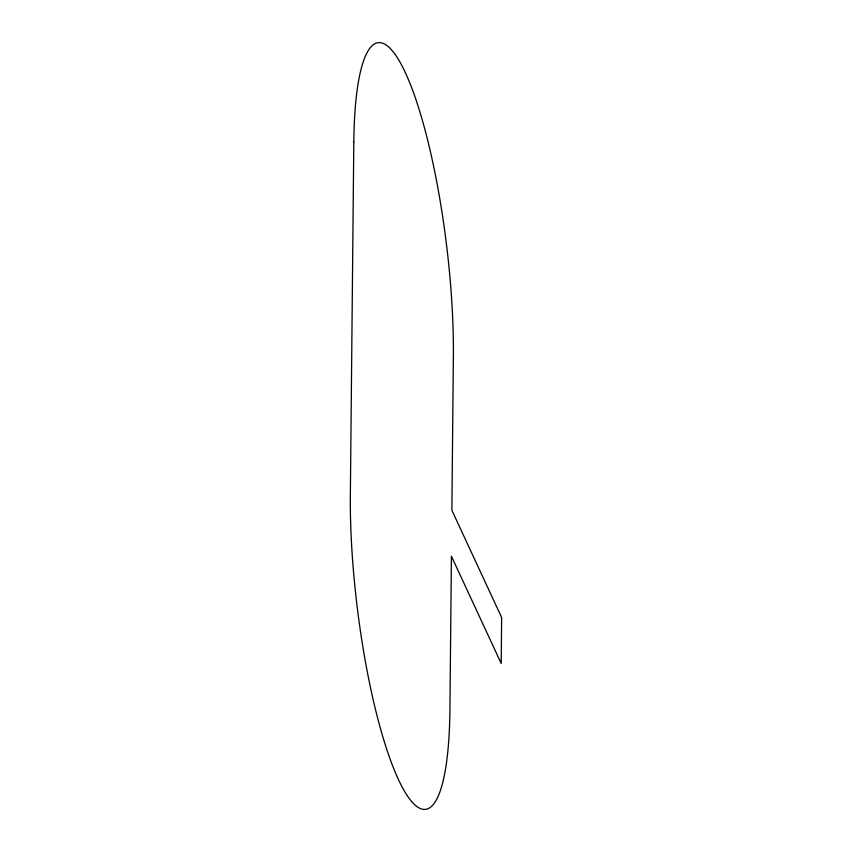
<?xml version="1.0" encoding="UTF-8"?>
<svg xmlns="http://www.w3.org/2000/svg" width="852" height="852" viewBox="0 0 852 852"><rect width="100%" height="100%" fill="white"/><g stroke="black" fill="none" stroke-linecap="round" stroke-linejoin="round"><path stroke-width="1.28" d="M353.804 142.028L350.353 495.481A208.218 43.143 83 0 0 398.406 779.452A208.218 43.143 83 0 0 449.92 709.972L451.422 556.218L501.2 663.463L501.647 617.508L451.869 510.273L453.37 356.519A208.218 43.143 83 0 0 405.307 72.548A208.218 43.143 83 0 0 353.804 142.028"/></g></svg>
